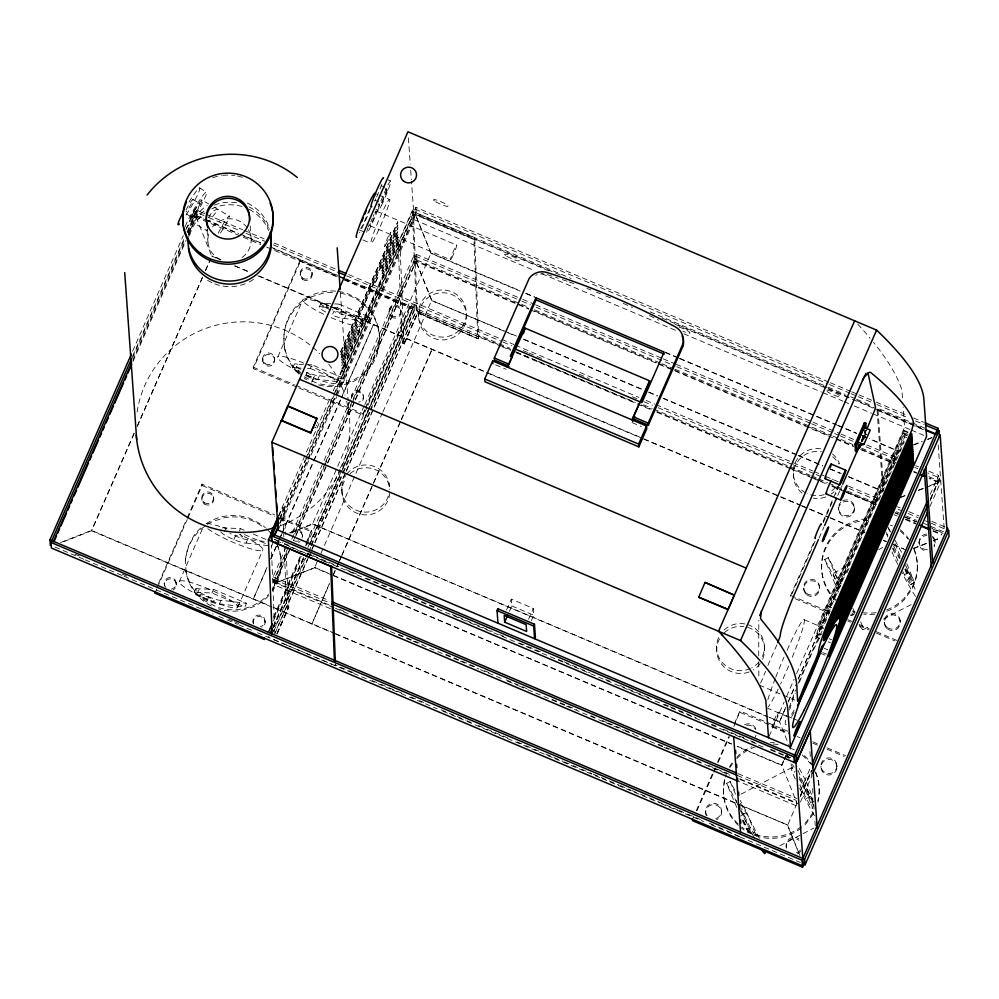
<?xml version="1.0" encoding="UTF-8"?>
<svg xmlns="http://www.w3.org/2000/svg" width="999" height="999" viewBox="0 0 999 999"><rect width="100%" height="100%" fill="white"/><g stroke="black" fill="none" stroke-linecap="round" stroke-linejoin="round"><path stroke-width="0.75" stroke-dasharray="5 3.75" d="M758.703 662.037L758.89 678.983M758.716 655.831L758.803 620.204M862.711 440.784L862.811 440.084M866.121 434.565C864.472 433.304 862.262 438.911 862.324 440.934M189.748 220.679L207.118 230.856L207.23 229.108M819.605 638.573L815.946 637.025L816.57 633.329L904.432 432.854L908.091 434.403M311.663 382.255L314.71 375.274L312.113 381.993M315.06 427.11L314.935 427.997L315.372 427.372M208.541 217.707C210.439 214.148 213.399 209.315 217.994 209.415L208.878 221.741M862.986 439.398L865.234 434.99M864.884 437.025C865.821 433.778 861.7 439.51 864.06 439.36M317.282 423.126L317.607 422.265M864.123 437.837L863.785 439.398M343.656 367.345L342.182 371.715L399.026 241.608L397.452 244.58M397.752 248.714L399.163 244.505L342.432 374.35L343.943 371.478M132.605 351.273L183.317 235.564M185.826 229.845L193.968 211.276L207.28 216.908M132.555 356.343L184.528 237.762M187.025 232.055L196.591 210.24L242.532 229.683M132.38 358.291L184.977 238.286M187.475 232.58L194.368 216.858L193.968 211.276M132.83 360.177L185.427 240.172M188.561 233.029L196.066 215.884L204.683 219.53M132.929 361.576L186.151 240.147M188.661 234.428L196.166 217.282L260.789 244.63M194.368 216.858L196.191 217.632L196.99 215.834L196.591 210.24M134.103 433.216L91.533 530.756L334.078 633.403M137.238 426.073L202.385 277.435M205.519 270.279L210.527 258.853M134.128 433.566L91.533 530.756L60.614 542.907M137.263 426.423L202.41 277.784M205.544 270.629L210.552 259.203M158.554 583.291L186.488 519.542M187.113 518.119L202.01 484.128L274.575 514.822M253.334 368.668L253.234 367.27L300.424 259.603L300.524 260.989L253.334 368.668L297.44 387.325M154.932 593.181L156.793 588.935M157.405 587.524L187.213 519.517M187.837 518.106L202.11 485.514L202.01 484.128M179.271 581.743L203.134 527.31M298.551 371.453A31.931 4.97 23.7 0 1 277.685 357.217L302.759 299.987A31.931 4.97 23.7 0 1 325.324 304.483L329.046 306.006M194.168 592.557L195.754 588.948M292.57 368.032L294.156 364.423M319.243 307.192L320.816 303.584M197.802 592.419L199.375 588.811L213.536 589.373L246.516 603.321L244.93 606.93L219.418 603.858A13.974 2.173 23.7 0 1 200.724 597.39A13.974 2.173 23.7 0 1 197.802 592.419L211.963 592.981L244.93 606.93M224.463 531.58L226.049 527.971L240.447 528.633L244.718 530.444M299.138 372.864A13.974 2.173 23.7 0 1 296.204 367.894L297.789 364.285L303.346 364.51M325.799 312.025A13.974 2.173 23.7 0 1 322.864 307.055L324.45 303.446L333.092 303.846M207.168 600.436L208.741 596.815M233.828 539.597L235.414 535.976M305.569 375.911L307.155 372.302A13.974 2.173 23.7 0 0 319.405 375.724L344.917 378.796L343.331 382.417L317.819 379.333A13.974 2.173 23.7 0 1 303.334 374.925M387.45 189.773L381.118 204.208L387.35 188.374L387.45 189.773L385.015 188.736M211.963 592.981L213.536 589.373M307.53 368.344L310.364 368.456L311.95 364.847L344.917 378.796M239.398 531.043L240.447 528.633M332.767 307.517L337.275 307.717L338.861 304.108L371.578 317.957L370.005 321.566L344.493 318.494A13.974 2.173 23.7 0 1 332.23 315.072L333.816 311.451A13.974 2.173 23.7 0 0 346.079 314.885L371.578 317.957M219.418 603.858L221.004 600.249L246.516 603.321M220.829 531.718A13.974 2.173 23.7 0 0 232.155 538.861A13.974 2.173 23.7 0 0 246.079 543.019L247.665 539.41L265.672 541.583M317.819 379.333L319.405 375.724M344.493 318.494L346.079 314.885M237.874 607.005L262.949 549.787M336.276 382.48L398.888 238.873L341.983 368.918L343.556 365.946M278.309 516.258L330.781 396.528M333.279 390.821L413.236 208.391L828.121 383.953M278.958 515.884L282.667 507.405L284.503 508.191L285.539 534.515M417.37 313.024L477.822 338.673L473.938 239.56L413.486 213.911L417.37 313.024L403.921 343.718L402.085 342.944L398.201 243.818L412.437 211.326L474.725 237.75L478.608 336.875L416.333 310.439L412.437 211.326M279.52 518.456L305.132 460.015M305.756 458.591L333.241 395.879M333.866 394.455L415.859 207.355L828.92 382.142M279.608 519.343L284.503 508.191M403.921 343.718L400.025 244.593L413.486 213.911M279.957 518.993L334.927 393.556M335.552 392.132L413.648 213.973L413.236 208.391M279.757 522.964L307.242 460.252M307.867 458.828L335.352 396.116M335.976 394.68L415.322 213.674L563.061 276.186M279.807 523.663L415.447 214.398L431.081 253.459L520.192 291.159M415.859 207.355L416.271 212.937L415.472 214.748L431.081 253.459M278.559 529.295L308.579 460.826M311.076 455.119L336.713 396.628M337.337 395.204L414.235 219.73L411.476 181.156M271.591 546.091L273.177 542.482M266.995 567.395L253.247 599.188L267.02 567.744M270.754 558.828L276.398 545.966M277.023 544.53L278.896 540.247M279.52 538.811L281.406 534.527M282.03 533.091L340.921 398.751M341.546 397.315L373.489 324.425L341.571 397.664M270.779 559.178L276.423 546.303M277.048 544.88L278.921 540.596M279.545 539.16L281.431 534.877M282.055 533.441L313.374 461.988M314.011 460.551L340.946 399.088M331.893 575.049L314.648 567.757L275.299 583.204L273.476 582.429L273.077 576.848L286.214 546.853M292.482 532.567L350.699 399.737M351.323 398.314L413.923 255.482L520.454 300.562M330.444 608.678L274.513 585.014L274.113 579.432L287.425 549.05M291.808 539.06L324.987 463.361M325.612 461.938L352.522 400.512M353.159 399.088L416.546 254.458L521.241 298.763M273.476 582.429L287.25 551.011M294.755 533.866L324.176 466.745M324.8 465.309L351.723 403.896M352.347 402.472L414.323 261.076L413.923 255.482M288.998 550.736L275.225 582.155L331.168 605.831M293.381 540.734L295.267 536.451M295.891 535.027L354.732 400.761M355.357 399.338L416.084 260.801L528.783 308.491M334.078 607.742L275.274 582.854L289.673 549.999M295.941 535.726L327.235 464.31M327.859 462.887L354.782 401.461M355.407 400.037L416.133 261.488L528.833 309.19M274.513 585.014L275.299 583.204L274.9 577.622M416.546 254.458L416.945 260.04L416.158 261.85L431.755 300.549L506.493 332.18M364.21 405.619L312.387 524.263L289.91 533.091M364.86 404.533L431.056 253.109L520.167 290.809M273.689 616.895L300.387 555.981M305.969 543.231L311.563 530.481L280.257 517.232M298.863 387.924L362.874 415.022L364.635 409.365M365.259 407.954L409.965 305.956L410.065 307.342L367.22 405.094M273.788 618.294L301.099 555.956M305.444 546.041L307.317 541.795M307.929 540.372L311.563 530.481M362.874 415.022L366.596 406.518M273.451 620.891L301.636 556.593M306.643 545.167L339.822 469.455M340.459 468.019L367.382 406.593M368.007 405.169L412.462 303.733L412.837 308.966L341.458 471.828L412.974 309.028L412.874 307.63L345.392 279.071M273.239 626.211L303.471 557.38M307.854 547.377L414.298 304.508L414.672 309.74L370.879 410.065M273.202 627.572L303.871 557.592M309.503 544.73L340.834 473.264M273.339 627.609L304.021 557.604M309.665 544.755L340.971 473.314M272.115 633.865L305.294 558.154M310.926 545.292L369.792 411.001M370.417 409.578L416.121 305.282L416.496 310.514L311.913 549.138M273.776 631.206L305.731 558.716M306.356 557.28L308.229 552.996M308.853 551.56L310.739 547.277M311.363 545.854L342.682 474.388M343.319 472.952L370.254 411.501M284.191 546.128L286.551 606.53L274.787 633.378L271.291 545.067M402.085 342.944L416.333 310.439M274.987 633.403L307.505 558.978M277.198 633.99L288.811 607.479L286.95 606.693L308.803 556.83M309.428 555.407L311.301 551.123M311.925 549.7L314.423 544.005M315.047 542.582L345.642 472.764M346.266 471.341L402.422 342.407L404.333 343.893L402.472 343.107M276.773 633.816L288.386 607.305L286.139 549.999M277.148 633.291L288.761 606.793L286.9 605.993L286.95 606.693M404.283 343.194L417.744 312.512L478.221 338.773L417.744 312.512M404.333 343.893L417.794 313.211M317.133 561.688L314.648 567.757L275.274 582.854M320.916 553.458L382.267 413.087M382.917 412L431.73 300.2L416.133 261.501M473.938 239.56L474.725 237.75M329.37 583.628L311.863 624L329.395 583.978M333.129 575.049L336.263 567.907M336.888 566.47L338.773 562.187M339.398 560.764L341.271 556.468M341.895 555.044L400.786 420.691M401.411 419.255L432.105 349.225L401.436 419.605M333.154 575.399L336.288 568.256M336.913 566.82L338.798 562.537M339.423 561.113L341.296 556.818M341.92 555.394L400.811 421.041M477.822 338.673L478.983 336.276L497.627 344.18M335.789 663.748L334.99 665.546L334.965 664.859L356.481 673.963M478.221 338.773L478.983 336.276M506.555 609.964L511.301 599.138L533.291 608.441L533.766 615.222L531.393 620.629M509.415 611.326L511.788 605.918L511.301 599.138M528.533 619.268L533.291 608.441M692.507 819.317L693.756 816.47M696.253 810.763L714.997 768.006M717.494 762.299L728.746 736.65M734.365 723.825L739.984 710.988L788.511 731.53M815.084 541.258L790.721 596.84L790.621 595.441L814.36 541.283M823.114 521.328L833.104 498.526M833.728 497.102L838.099 487.125L835.701 494.218M696.977 810.738L713.224 773.676M713.848 772.252L715.721 767.969M718.219 762.274L729.47 736.613M733.84 726.635L739.984 710.988M823.213 522.727L833.203 499.925M861.6 439.972L865.634 430.781L865.833 433.578L862.374 441.458M861.313 441.458L866.245 430.157L861.413 441.508M819.043 538.186L824.025 526.823M837.736 495.541L842.095 485.589M861.775 441.645L863.361 438.037L862.799 436.451M769.13 736.263L784.103 702.085M786.6 696.39L794.093 679.295M796.59 673.601L904.582 427.222L903.133 407.13M823.513 628.646L818.631 626.585A28.334 2.285 -67.1 0 1 827.085 605.744L903.046 432.48L904.195 430.432L907.929 432.03M818.631 626.585L904.245 430.419M815.946 637.025L904.57 434.827L904.432 432.854M785.714 707.317L779.482 721.927L769.43 717.669M788.211 701.623L795.079 685.938M798.201 678.808L898.151 450.761L900.961 449.662M779.482 721.927L785.738 707.667M788.236 701.972L795.728 684.864M798.226 679.158L898.176 451.111L869.417 438.598M819.292 638.286L816.845 637.262L904.707 436.788L907.154 437.824M824.612 623.776L827.721 616.67M828.346 615.247L830.219 610.988M847.04 572.602L848.913 568.344M878.808 500.124L904.345 441.845M783.603 760.776L781.755 765.409L737.2 746.553M784.227 759.34L786.113 755.057M781.755 765.409L783.628 761.126M784.252 759.69L786.138 755.406M800.711 789.959L810.726 767.107M930.294 494.305L938.598 475.362L927.122 470.517M800.661 795.017L811.313 770.741M930.244 499.375L939.634 477.947L927.771 472.927M796.965 803.521L787.599 825.311L799.737 855.419M800.411 795.928L811.675 770.217M930.618 498.851L938.136 481.705L929.507 478.059M800.461 796.64L811.725 770.916M930.044 500.974L938.998 480.956L938.598 475.362M800.436 802.035L811.712 776.323L811.263 770.079M930.019 506.381L940.034 483.528L939.634 477.947M316.096 425.936L316.508 425.025M272.402 589.522L278.159 578.583A47.89 47.153 -4.1 0 0 275.075 539.797M864.56 436.975L865.384 436.063M813.311 812.349L805.918 822.302A47.89 47.153 -4.1 0 1 802.522 825.486M813.411 813.748L806.018 823.7A47.89 47.153 -4.1 0 1 802.622 826.885M864.035 438.673L863.348 439.198M816.845 637.262L819.168 634.003L904.832 438.536L904.707 436.788M865.634 434.528L866.558 434.715M838.561 592.17L824.724 559.502L828.258 557.654L842.007 583.279M833.703 573.114L850.074 564.572M878.72 549.612L882.816 547.477M904.457 574.675L907.979 572.827M902.759 571.44A13.974 0.987 62.4 0 0 910.014 583.978A13.974 0.987 62.4 0 0 908.765 579.095L912.299 577.247L906.717 563.399M851.335 615.421L853.695 614.198M910.801 584.378L914.335 582.529M851.16 615.646L854.694 613.798M910.626 584.602L914.147 582.754M862.986 629.745L869.804 626.186M883.453 619.068L912.099 604.108M736.837 807.517L726.61 783.366L730.132 781.53L735.202 790.971M741.046 794.13L791.52 767.781M746.79 812.537L754.72 832.167L751.186 834.003L743.256 814.372L746.79 812.537L740.271 800.399M740.446 816.046L743.98 814.197L741.57 808.516M798.026 770.366L803.433 783.154L799.912 785.002A13.974 0.987 62.4 0 0 809.577 804.295A13.974 0.987 62.4 0 0 810.651 802.959L814.173 801.123M810.651 802.959L802.834 783.566L806.368 781.717L797.614 765.421M746.877 829.582L750.399 827.746M806.33 798.538L809.864 796.702M779.869 845.778L801.697 834.39M803.071 833.678L813.973 827.971M60.589 542.557L91.508 530.419L268.331 605.232M289.885 532.742L312.362 523.913L767.969 716.708M913.61 444.692L922.04 441.383M927.659 439.173L931.88 437.512M900.986 450.012L898.176 451.111L869.442 438.948M913.635 445.042L922.065 441.733M927.684 439.523L931.905 437.862M900.236 497.315L907.267 494.555M918.506 490.134L924.125 487.924M929.744 485.714L938.186 482.405L929.557 478.758M900.261 497.664L907.292 494.905M918.531 490.484L924.15 488.274M925.561 487.724L938.211 482.754L940.034 483.528M913.473 548.339L927.522 542.819M933.141 540.609L940.171 537.849M913.498 548.676L927.547 543.156M933.166 540.958L940.196 538.199M307.505 364.672L311.95 364.847M296.204 367.894L301.873 368.119M334.54 303.908L338.861 304.108M322.864 307.055L328.521 307.317M246.079 543.019L270.067 545.916M890.509 525.162L892.507 525.924M852.347 610.951L855.269 612.062M789.635 747.976L794.392 749.787M303.871 363.199L300.237 361.713A31.931 4.97 23.7 0 0 277.685 357.217M388.112 179.92L390.559 180.944M381.243 185.789L384.915 187.337M830.356 382.754L850.436 391.246M851.86 391.858L857.604 394.28M859.04 394.892L874.812 401.561M876.248 402.172L907.804 415.522M913.536 417.957L923.576 422.202M829.557 384.553L849.637 393.057M851.073 393.656L856.805 396.091M858.241 396.69L875.461 403.971M876.885 404.583L908.441 417.932M915.608 420.966L924.212 424.612M375.124 193.369L377.797 194.505M379.121 195.067L389.785 199.575A23.951 1.936 -67.1 0 1 376.348 234.877A23.951 1.936 -67.1 0 1 374.837 229.907A23.951 1.936 -67.1 0 1 389.785 199.575M416.271 212.937L571.166 278.484M650.037 311.863L826.448 386.513M827.884 387.125L845.092 394.405M850.836 396.828L855.132 398.651M856.568 399.263L872.339 405.931M924.574 428.034L877.871 408.279L883.74 490.247M662.037 318.069L826.997 387.874M828.433 388.486L851.385 398.201M857.13 400.624L875.773 408.516M877.209 409.128L914.497 424.9M915.933 425.512L924.537 429.158M415.372 214.373L551.635 272.028M674.999 324.238L924.599 429.845M413.648 213.973L415.472 214.748L415.072 209.166M878.483 410.676L923.463 429.707M374.925 200.237L378.584 201.786M414.235 219.73L534.677 270.692M541.845 273.726L678.046 331.368M683.778 333.791L821.415 392.033M822.851 392.644L842.931 401.136M844.355 401.735L848.663 403.559M854.395 405.981L871.603 413.261M873.039 413.873L910.077 429.545M911.45 430.132L923.813 435.364M904.307 431.118L907.966 432.667M375.986 209.266L378.434 210.302M902.634 433.379L909.964 436.488M376.099 211.001L456.693 245.105M904.57 434.827L907.017 435.851M865.833 433.578L864.622 433.067L864.222 427.485M369.892 225.699L450.487 259.815M525.911 293.244L534.54 296.89M665.322 352.235L678.259 357.717M679.695 358.316L836.35 424.612M837.786 425.224L856.48 433.129M862.224 435.564L867.969 437.987M525.936 293.594L534.565 297.24M665.346 352.585L678.284 358.067M679.72 358.666L836.375 424.962M837.811 425.574L856.505 433.479M862.249 435.914L867.994 438.336M359.403 229.92L364.285 231.98M522.677 299.363L534.153 304.22M535.589 304.832L661.8 358.229M663.224 358.841L674.7 363.698M676.136 364.298L839.635 433.491M841.071 434.103L853.983 439.56M866.882 445.017L898.438 458.379M915.646 465.659L918.518 466.87M521.89 301.174L530.494 304.807M536.226 307.242L675.349 366.109M676.785 366.72L810.164 423.164M811.6 423.763L833.104 432.867M834.54 433.479L838.848 435.302M840.284 435.901L854.62 441.97M866.096 446.828L896.215 459.577M914.859 467.457L917.731 468.681M416.945 260.04L528.808 307.38M534.552 309.802L660.764 363.211M662.2 363.823L673.663 368.681M675.099 369.28L831.43 435.439M832.866 436.039L852.946 444.543M861.55 448.176L895.966 462.749M928.958 476.698L938.998 480.956M534.527 310.914L656.618 362.575M658.054 363.186L805.993 425.786M807.429 426.398L827.534 434.902M836.151 438.549L853.383 445.841M862 449.488L895.042 463.474M913.71 471.378L916.582 472.589M530.269 309.79L834.764 438.648M836.2 439.248L853.558 446.603M860.614 449.587L893.718 463.598M913.76 472.077L916.67 473.301M414.323 261.076L416.158 261.85L415.759 256.256M362.874 239.947L370.866 243.331M516.533 336.089L431.755 300.549M523.713 339.123L643.006 389.61M648.763 392.045L657.379 395.691M663.124 398.126L796.79 454.682M798.226 455.294L822.664 465.634M829.844 468.668L841.345 473.538M848.526 476.573L883.029 491.171M507.929 332.792L515.122 335.826M523.738 339.473L643.031 389.96M648.788 392.382L657.404 396.041M663.149 398.464L796.815 455.032M798.251 455.644L822.689 465.971M829.869 469.018L839.934 473.276M848.551 476.923L883.054 491.52M243.968 230.294L264.073 238.798M274.126 243.057L337.312 269.792M348.801 274.65L513.936 344.53M515.372 345.142L638.873 397.402M646.053 400.437L654.67 404.083M656.106 404.695L812.624 470.929M814.06 471.528L824.113 475.786M825.549 476.398L838.473 481.868M848.526 486.113L878.683 498.876M897.352 506.78L900.224 507.992M908.84 511.638L918.893 515.896M931.817 521.366L944.742 526.835M208.716 217.52L240.309 230.881M246.054 233.316L264.723 241.221M273.339 244.867L336.526 271.603M346.578 275.849L501.66 341.483M503.096 342.083L511.713 345.729M523.201 350.599L527.509 352.422M528.946 353.022L541.87 358.491M579.208 374.288L589.26 378.546M632.342 396.778L642.382 401.024M643.818 401.635L652.434 405.282M658.179 407.717L791.732 464.223M793.169 464.835L814.709 473.951M816.146 474.55L820.454 476.373M849.175 488.536L877.896 500.686M897.989 509.19L900.861 510.402M908.041 513.449L918.093 517.694M925.274 520.741L929.582 522.564M931.018 523.164L946.815 529.845M196.99 215.834L204.171 218.868M205.607 219.48L238.636 233.454M240.072 234.053L261.601 243.169M270.217 246.815L337.712 275.374M345.941 278.858L510.027 348.301M643.581 404.807L652.197 408.454M653.633 409.066L788.611 466.183M790.047 466.783L810.152 475.299M811.588 475.899L817.332 478.334M818.768 478.946L827.384 482.592M828.82 483.191L841.745 488.661M847.489 491.096L876.647 503.434M896.315 511.75L899.475 513.099M906.368 516.008L916.607 520.342M923.6 523.301L929.457 525.774M930.881 526.386L946.577 533.029M206.119 220.142L237.712 233.504M243.456 235.939L260.677 243.232M273.601 248.701L336.775 275.424M499.063 344.78L510.551 349.638M516.283 352.073L536.376 360.564M537.812 361.176L635.376 402.46M641.108 404.895L651.161 409.14M656.892 411.563L787.462 466.82M788.898 467.42L810.414 476.535M811.85 477.135L816.158 478.958M817.594 479.57L826.198 483.204M831.942 485.639L841.982 489.885M843.418 490.497L876.423 504.458M300.524 260.989L337.512 276.648M344.63 279.658L410.065 307.342M515.447 351.848L635.714 402.734M838.198 488.523L841.058 489.722M846.765 492.145L876.747 504.832M895.304 512.674L898.151 513.886M905.294 516.908L916.707 521.74M928.121 526.573L942.394 532.604M266.533 247.065L336.9 276.835M344.056 279.87L500.599 346.104M501.96 346.678L510.651 350.362M516.308 352.759L651.385 409.915M656.917 412.25L790.671 468.856M791.795 469.33L813.311 478.434M813.648 478.571L819.392 481.006M820.491 481.468L826.573 484.04M831.967 486.326L845.241 491.945M846.315 492.395L876.835 505.307M894.979 512.999L898.376 514.423M904.894 517.182L916.22 521.977M932.829 529.008L943.106 533.354M905.768 519.018L915.808 523.276M933.041 530.556L941.645 534.203M894.13 514.772L897.189 516.071M905.369 519.53L915.846 523.963M933.078 531.256L941.92 534.989M495.541 364.822L506.206 369.343M632.092 422.614L641.42 426.561M337.275 307.717L370.005 321.566M220.392 259.64L211.776 255.994L220.417 259.99M234.74 265.709L250.524 272.39M259.141 276.036L332.33 307.005M333.766 307.617L488.773 373.201M490.209 373.813L642.332 438.186M643.768 438.798L800.211 504.994M801.648 505.594L828.908 517.132M830.344 517.744L864.797 532.317M883.453 540.222L886.325 541.433M893.493 544.467L903.546 548.713M234.765 266.059L250.549 272.739M257.73 275.774L332.355 307.355M333.791 307.967L642.357 438.536M643.793 439.148L800.236 505.344M801.673 505.944L828.933 517.482M830.369 518.094L864.822 532.667M883.478 540.559L886.35 541.783M893.518 544.817L906.443 550.287M310.364 368.456L343.331 382.417M827.085 605.744L834.415 608.841M253.234 367.27L294.493 384.727M295.916 385.327L362.774 413.623M790.621 595.441L829.17 611.75M847.726 619.605L851.997 621.415M859.14 624.437L869.13 628.671M876.273 631.68L899.1 641.346M795.004 598.651L829.27 613.149M847.826 621.003L850.673 622.215M859.24 625.836L869.23 630.057M876.373 633.079L894.929 640.933M804.108 619.692L823.338 627.834M816.57 633.329L820.229 634.877M829.245 638.736L831.692 639.772M828.109 641.795L830.544 642.832M824.113 648.264L827.784 649.812M822.751 652.509L826.41 654.058M821.315 653.583L824.974 655.132M759.327 685.089L782.005 694.692M783.428 695.292L794.767 700.087M778.121 712.2L786.363 715.684M787.749 716.271L791.87 718.006M793.243 718.593L797.364 720.329M766.658 707.841L787.274 716.558M511.788 605.918L533.766 615.222M769.405 717.319L779.457 721.578L788.161 743.431M767.994 717.057L312.362 523.913M812.774 741.795L818.493 744.205M827.047 747.839L845.604 755.681M740.084 712.387L788.611 732.929M797.177 736.55L800.037 737.761M812.874 743.194L818.593 745.604M827.147 749.238L844.28 756.48M202.11 485.514L274.675 516.221M280.357 518.631L311.663 531.868M772.065 726.872L788.548 733.84M274.325 539.248L282.929 542.894M284.365 543.493L291.533 546.528M307.317 553.209L311.613 555.032M313.049 555.644L338.873 566.558M346.041 569.592L350.349 571.416M351.785 572.027L358.953 575.062M366.121 578.096L389.073 587.812M390.509 588.411L397.689 591.445M413.461 598.126L437.849 608.441M452.197 614.51L456.493 616.333M457.929 616.945L465.097 619.979M466.533 620.591L492.357 631.505M499.525 634.552L503.833 636.363M519.605 643.044L542.557 652.759M558.341 659.427L562.637 661.251M564.073 661.862L589.897 672.789M605.681 679.47L609.977 681.281M620.017 685.539L648.713 697.677M664.485 704.345L668.793 706.168M670.229 706.78L696.041 717.707M711.825 724.387L716.133 726.198M723.301 729.233L743.381 737.737M750.549 740.771L754.857 742.594M770.641 749.262L790.721 757.766M756.343 743.893L274.375 539.947A47.89 47.153 -4.1 0 1 276.586 543.931M770.691 749.962L789.335 757.854M758.378 745.092L765.409 748.064M785.089 756.393L789.31 758.179M253.259 534.053L266.059 539.472M244.555 534.652L267.32 544.293M314.623 567.407L331.868 574.7M333.304 575.312L731.418 743.768M737.175 746.203L781.73 765.059L796.777 802.684M333.329 575.661L731.443 744.118M273.077 576.848L329.408 600.686M738.149 773.651L796.952 798.538M274.113 579.432L330.045 603.096M737.362 775.449L796.166 800.336L796.565 805.918L739.198 781.643M339.772 609.465L344.068 611.288M352.672 614.934L371.316 622.814M378.496 625.849L382.792 627.672M398.576 634.353L422.952 644.667M445.904 654.382L477.447 667.732M484.627 670.766L488.923 672.589M506.143 679.869L527.647 688.973M552.035 699.288L576.411 709.602M590.759 715.671L595.054 717.494M602.235 720.529L606.53 722.352M607.966 722.951L633.778 733.878M658.166 744.193L681.106 753.908M696.89 760.589L701.186 762.399M708.366 765.434L728.446 773.938M739.909 778.795L797.277 803.071M335.514 608.341L348.426 613.811M354.158 616.233L361.338 619.268M362.762 619.88L372.802 624.125M374.238 624.725L411.526 640.509M412.962 641.121L420.129 644.155M421.566 644.755L458.853 660.539M460.289 661.138L467.47 664.185M468.893 664.785L478.933 669.03M480.369 669.642L501.885 678.746M507.617 681.168L517.657 685.426M519.093 686.026L526.261 689.06M527.697 689.672L564.984 705.456M566.421 706.056L612.325 725.474M613.748 726.086L623.788 730.331M625.224 730.943L632.392 733.978M633.828 734.577L662.512 746.715M663.948 747.327L671.116 750.361M672.552 750.961L729.919 775.249M739.959 779.495L797.327 803.77M273.776 607.542L334.053 633.054M335.489 633.653L787.574 824.962L799.712 855.069M335.514 634.003L740.234 805.269M741.67 805.881L787.574 824.962M75.025 554.195L79.333 556.018M122.415 574.238L126.723 576.061M228.659 619.205L232.967 621.028M234.403 621.628L238.711 623.451M372.252 680.644L379.433 683.678M380.856 684.29L403.808 693.993M410.976 697.027L418.156 700.062M419.58 700.674L423.888 702.497M441.096 709.777L465.484 720.092M466.92 720.704L471.216 722.514M478.384 725.549L485.564 728.583M487 729.195L509.94 738.91M517.107 741.945L524.288 744.979M525.724 745.579L532.892 748.613M534.328 749.225L538.623 751.048M545.791 754.083L563.011 761.363M564.447 761.962L571.615 764.997M573.051 765.609L580.219 768.643M581.655 769.255L591.695 773.501M593.131 774.1L618.943 785.027M620.379 785.639L630.419 789.884M631.855 790.496L639.023 793.531M640.459 794.13L647.627 797.165M649.063 797.776L656.231 800.811M657.667 801.41L677.747 809.914M679.183 810.514L686.35 813.548M687.787 814.16L703.558 820.841M709.302 823.263L716.47 826.298M717.906 826.91L725.074 829.944M726.51 830.544L740.896 837.312M54.908 547.027L83.941 559.315M85.177 559.84L122.702 575.724M123.951 576.248L213.149 613.985M218.893 616.42L237.55 624.313M238.811 624.85L251.91 630.394M257.48 632.754L284.927 644.367M286.363 644.967L305.02 652.871M306.456 653.483L313.636 656.518M315.072 657.117L352.397 672.914M353.646 673.438L391.158 689.322M392.37 689.834L399.775 692.969M401.211 693.568L437.1 708.753M442.844 711.188L506.006 737.924M507.442 738.523L553.384 757.966M554.82 758.578L600.761 778.009M602.197 778.621L659.615 802.921M661.051 803.521L703.608 821.528M711.3 824.787L739.46 836.712M740.009 836.937L800.349 862.474M398.201 243.818L400.025 244.593M289.323 546.628L313.224 556.78M321.666 560.352L325.874 562.137M286.551 606.53L288.386 607.305M273.726 639.622L287.887 645.629M289.298 646.241L331.768 664.26M304.133 376.848L315.234 382.492A47.89 47.153 -4.1 0 0 370.816 364.997L376.561 354.058A47.89 47.153 -4.1 0 0 358.928 299.375L347.827 293.731A47.89 47.153 -4.1 0 0 337.163 291.271M199.55 187.887L206.393 191.895M201.898 199.975A12 1.199 -59.6 0 1 193.656 216.071A12 1.199 -59.6 0 1 191.908 214.922A12 1.199 -59.6 0 1 201.898 199.975L208.604 203.908M213.973 207.055L229.295 216.046M192.894 199.425L199.75 203.434M186.176 213.861L191.895 217.208M812.761 800.686L805.968 787.2L813.061 800.049M905.394 564.947L911.525 577.434L905.693 567.407M888.448 527.971L890.633 532.042M895.004 540.197L903.758 556.493M886.375 532.529L887.836 535.252M893.668 546.116L900.224 558.341M824.724 559.502L839.922 587.812M786.8 753.683L788.985 757.754M792.632 764.547L794.093 767.269M799.2 776.772L802.834 783.566M726.61 783.366L736.738 802.247M741.083 810.339L743.256 814.372M887.724 526.61L890.121 532.292M894.942 543.656L900.349 556.443M886.6 534.14L887.799 536.975M892.606 548.339L898.026 561.126A13.974 0.987 62.4 0 0 898.725 562.937M828.258 557.654L841.495 588.911M786.675 753.745L788.473 758.004M790.883 763.686L794.492 772.215M730.132 781.53L735.551 794.317M904.869 569.393L908.765 579.095M806.368 781.717L813.061 798.351M788.711 744.505L791.046 750.599M196.166 217.282L211.8 256.343M207.055 228.921L207.118 230.856M938.186 444.942L944.18 528.459M937.811 477.172L938.211 482.754M935.002 541.558L935.101 542.957M926.735 534.015A7.98 7.855 -4.1 0 0 919.055 542.182L919.155 543.581A7.98 7.855 -4.1 0 0 927.422 551.123M917.294 564.76L917.394 566.158M902.472 397.852L901.922 390.122A1363.061 212.225 23.7 0 0 873.538 342.307M900.111 620.204L900.211 621.603M877.072 410.077L882.841 490.497M884.302 622.414L884.402 623.813M854.407 507.992L854.507 509.378A7.98 7.855 -4.1 0 1 842.332 515.859A7.98 7.855 -4.1 0 1 842.744 502.247A7.98 7.855 -4.1 0 1 854.507 509.378M838.448 507.542L838.548 508.941M836.887 765.434A7.98 7.855 -4.1 0 1 825.174 772.702A7.98 7.855 -4.1 0 1 824.662 759.09A7.98 7.855 -4.1 0 1 836.887 765.434L836.987 766.832A7.98 7.855 -4.1 0 1 825.274 774.088A7.98 7.855 -4.1 0 1 824.762 760.489A7.98 7.855 -4.1 0 1 836.987 766.832M821.54 567.107L821.64 568.506M819.542 586.276L819.642 587.674M820.928 766.046L821.028 767.444M819.18 788.623L819.28 790.022M803.683 588.124L803.783 589.522M793.306 474.338L793.506 477.122M809.939 751.523L810.489 759.252M812.599 788.636L812.936 793.281M813.71 804.108L814.148 810.289M814.922 821.116L815.259 825.761M786.188 846.278L786.288 847.676A7.98 7.855 -4.1 0 1 799 840.296M764.385 647.802L764.585 650.599M716.52 646.44L716.72 649.238M723.426 790.983L723.526 792.382M721.415 810.152L721.515 811.538M705.569 812L705.669 813.398M466.308 314.523A23.951 23.576 -4.1 0 1 429.508 333.441A23.951 23.576 -4.1 0 1 431.343 292.645A23.951 23.576 -4.1 0 1 466.308 314.523L466.508 317.32A23.951 23.576 -4.1 0 1 429.707 336.238A23.951 23.576 -4.1 0 1 431.543 295.429A23.951 23.576 -4.1 0 1 466.508 317.32M439.735 270.804L439.785 271.503M408.379 137.949L410.264 164.186M410.701 170.354L411.363 179.608M418.469 312.55L418.668 315.347M400.911 310.339L401.011 311.738M388.973 311.376L389.073 312.774M378.683 329.732L378.783 331.131M389.148 483.791L389.348 486.588M363.411 396.615L363.511 398.014M351.448 396.266L351.548 397.664A5.982 5.894 -4.1 0 1 360.689 392.819A5.982 5.894 -4.1 0 1 360.364 403.022M340.397 292.632L348.151 400.824M348.251 402.36L349.138 414.722M341.783 487.137L341.983 489.935M342.22 493.281L342.42 496.066M312.038 272.34L312.138 273.738M300.212 274.213L300.312 275.612M302.497 534.865L302.597 536.263M335.614 291.121A47.89 47.153 -4.1 0 0 292.257 311.226C284.952 321.99 282.555 335.115 284.49 347.889A47.89 47.153 -4.1 0 0 301.735 376.411M274.475 357.642L274.7 360.577A5.982 5.894 -4.1 0 1 265.434 365.197A5.982 5.894 -4.1 0 1 266.021 354.995A5.982 5.894 -4.1 0 1 274.7 360.577M288.761 606.793L288.811 607.479M280.269 554.258L280.369 555.656M262.637 358.541L262.862 361.476M250.2 225.886L251.036 237.6M268.856 636.213L268.956 637.612M265.01 621.141L265.11 622.539M253.047 620.791L253.147 622.19M207.08 230.344L207.967 242.632M195.792 212.05L196.191 217.632M213.636 496.865L213.736 498.264M201.81 498.738L201.91 500.137M211.189 605.943A47.89 47.153 -4.1 0 1 186.076 572.415L185.976 571.016A47.89 47.153 -4.1 0 0 205.732 601.373L216.833 607.017A47.89 47.153 -4.1 0 0 268.494 594.355M176.074 582.167L176.286 585.102M164.236 583.066L164.448 586.001A5.982 5.894 -4.1 0 1 168.581 579.145A5.982 5.894 -4.1 0 1 175.874 582.579A5.982 5.894 -4.1 0 1 173.002 590.034M284.49 347.889L283.916 335.589A47.89 47.153 -4.1 0 1 311.313 296.853L323.226 293.107A47.89 47.153 -4.1 0 1 335.714 292.52M186.076 572.415L185.414 558.716L188.099 546.69L193.843 535.751A47.89 47.153 -4.1 0 1 202.273 526.635M282.667 507.405L283.828 536.838M185.252 226.586A21.329 2.135 -59.6 0 1 201.311 197.715A21.329 2.135 -59.6 0 1 203.546 200.599A21.329 2.135 -59.6 0 1 186.338 227.972M188.986 202.11A21.329 2.135 -59.6 0 1 199.7 189.523A21.329 2.135 -59.6 0 1 184.765 217.058M188.349 234.253A41.596 40.947 -4.1 0 1 207.243 205.569M247.402 203.109A41.596 40.947 -4.1 0 1 269.63 229.283M248.439 229.683A21.691 21.354 -4.1 0 1 240.06 258.741M220.904 259.74A21.691 21.354 -4.1 0 1 209.078 232.992M212.5 226.898A21.691 21.354 -4.1 0 1 246.903 227.335M188.574 237.287A41.596 40.947 -4.1 0 1 204.907 210.352M214.385 205.12A41.596 40.947 -4.1 0 1 238.811 203.172M249.013 206.83A41.596 40.947 -4.1 0 1 268.381 227.972M253.459 279.395A41.596 40.947 -4.1 0 1 246.666 283.142M245.242 283.728A41.596 40.947 -4.1 0 1 213.411 283.329M212 282.705A41.596 40.947 -4.1 0 1 206.593 279.67M189.685 235.339A41.596 40.947 -4.1 0 1 205.082 212.899M211.726 208.903A41.596 40.947 -4.1 0 1 242.02 206.506M249.188 209.378A41.596 40.947 -4.1 0 1 268.556 230.519M218.219 233.242A12 1.199 -59.6 0 1 226.81 218.606A12 1.199 -59.6 0 1 228.234 219.543A12 1.199 -59.6 0 1 219.643 234.178M212.725 177.722A45.255 44.555 -4.1 0 1 221.341 175.562M222.802 175.374A45.255 44.555 -4.1 0 1 234.615 175.524M237.512 176.036A45.255 44.555 -4.1 0 1 243.232 177.622M186.001 210.09A7.98 0.799 -59.6 0 1 191.796 200.537A7.98 0.799 -59.6 0 1 191.933 202.522A7.98 0.799 -59.6 0 1 186.139 212.075M346.616 401.186A106.955 105.307 -4.1 0 1 341.096 468.681M340.472 470.067A106.955 105.307 -4.1 0 1 279.458 526.023M137.088 412.05A106.955 105.307 -4.1 0 1 204.907 328.771A106.955 105.307 -4.1 0 1 311.676 346.328M312.862 347.315A106.955 105.307 -4.1 0 1 319.668 353.634M328.733 364.098A106.955 105.307 -4.1 0 1 344.917 395.267M306.418 372.552A7.98 1.249 23.7 0 1 312.65 376.735A7.98 1.249 23.7 0 1 304.37 374.375M300.886 372.615A7.98 1.249 23.7 0 1 300.986 370.504M331.193 317.67A31.931 4.97 23.7 0 0 357.867 321.041L353.396 317.994A31.931 4.97 23.7 0 0 332.929 307.58M323.639 314.223A31.931 4.97 23.7 0 1 302.759 299.987M301.636 375.012A47.89 47.153 -4.1 0 1 284.39 346.491M340.372 293.132A47.89 47.153 -4.1 0 1 379.133 333.416A47.89 47.153 -4.1 0 1 351.948 382.167L340.035 385.914A47.89 47.153 -4.1 0 1 315.334 383.878M306.855 379.907A47.89 47.153 -4.1 0 1 304.233 378.246M330.494 309.965A13.974 2.173 23.7 0 1 324.45 303.446M306.106 374.9A31.931 4.97 23.7 0 0 332.779 378.271L328.309 375.224A31.931 4.97 23.7 0 0 307.854 364.81M300.711 369.255A13.974 2.173 23.7 0 1 297.789 364.285M333.254 307.492A7.98 1.249 23.7 0 1 340.946 312.225A7.98 1.249 23.7 0 1 332.13 309.69M328.746 307.942A7.98 1.249 23.7 0 1 328.196 305.794M351.598 397.802A5.982 5.894 -4.1 0 1 356.069 390.709A5.982 5.894 -4.1 0 1 363.261 395.08A5.982 5.894 -4.1 0 1 358.791 402.172M207.842 528.733A31.931 4.97 23.7 0 0 247.552 547.827A31.931 4.97 23.7 0 0 259.465 545.566L254.982 542.519A31.931 4.97 23.7 0 0 239.61 534.378M206.418 523.551A31.931 4.97 23.7 0 1 226.91 529.008M206.006 523.826A47.89 47.153 -4.1 0 1 249.425 518.256L260.527 523.901A47.89 47.153 -4.1 0 1 265.409 527.747M266.558 528.808A47.89 47.153 -4.1 0 1 269.755 532.18M277.223 545.329A47.89 47.153 -4.1 0 1 272.502 590.921M268.594 595.754A47.89 47.153 -4.1 0 1 253.546 606.693L241.633 610.439A47.89 47.153 -4.1 0 1 218.406 608.903M185.514 560.114A47.89 47.153 -4.1 0 1 206.106 525.224M207.417 524.363A47.89 47.153 -4.1 0 1 212.912 521.378L224.825 517.632A47.89 47.153 -4.1 0 1 264.335 528.109M247.665 539.41A13.974 2.173 23.7 0 1 229.97 533.454M222.415 528.109A13.974 2.173 23.7 0 1 226.049 527.971M221.004 600.249A13.974 2.173 23.7 0 1 202.31 593.781A13.974 2.173 23.7 0 1 199.375 588.811M240.135 534.615A7.98 1.249 23.7 0 1 242.145 536.925A7.98 1.249 23.7 0 1 235.627 535.052M300.062 541.608A5.982 5.894 -4.1 0 1 298.676 542.32M292.058 532.991A5.982 5.894 -4.1 0 1 302.522 537.799M253.296 623.726A5.982 5.894 -4.1 0 1 257.255 616.77A5.982 5.894 -4.1 0 1 264.623 620.029A5.982 5.894 -4.1 0 1 261.95 627.547M165.747 587.325A5.982 5.894 -4.1 0 1 167.058 578.384A5.982 5.894 -4.1 0 1 175.774 581.181A5.982 5.894 -4.1 0 1 171.428 589.148M253.746 623.763A5.982 5.894 -4.1 0 1 256.668 615.559A5.982 5.894 -4.1 0 1 264.71 619.118A5.982 5.894 -4.1 0 1 260.389 626.698M291.109 532.892A5.982 5.894 -4.1 0 1 299.076 530.044A5.982 5.894 -4.1 0 1 301.96 537.874M298.576 540.921A5.982 5.894 -4.1 0 1 291.621 538.761M754.969 835.614A13.974 0.987 62.4 0 1 743.98 814.197M754.72 832.167A13.974 0.987 62.4 0 1 756.48 836.4M815.721 772.102A47.89 47.153 -4.1 0 1 817.831 800.861M801.31 826.485A47.89 47.153 -4.1 0 1 741.758 826.985M738.211 823.963A47.89 47.153 -4.1 0 1 726.648 772.851M729.295 767.257A47.89 47.153 -4.1 0 1 732.654 762.037M736.675 757.304A47.89 47.153 -4.1 0 1 751.972 746.703M770.204 742.669A47.89 47.153 -4.1 0 1 774.375 742.744M804.382 755.644A47.89 47.153 -4.1 0 1 812.212 765.209M815.209 772.077A47.89 47.153 -4.1 0 1 817.931 802.259M801.41 827.884A47.89 47.153 -4.1 0 1 760.064 837.037L748.401 832.617A47.89 47.153 -4.1 0 1 739.46 826.398M738.311 825.361A47.89 47.153 -4.1 0 1 726.211 775.711M730.157 767.319A47.89 47.153 -4.1 0 1 732.754 763.436M736.775 758.703A47.89 47.153 -4.1 0 1 756.468 746.428M773.076 744.068A47.89 47.153 -4.1 0 1 778.646 744.567M802.16 754.994A47.89 47.153 -4.1 0 1 810.614 764.048M706.168 815.384A7.98 7.855 -4.1 0 1 710.651 805.169A7.98 7.855 -4.1 0 1 721.016 809.552A7.98 7.855 -4.1 0 1 716.533 819.767M814.51 815.721A31.931 2.26 62.4 0 1 799.625 788.223M795.266 779.008A31.931 2.26 62.4 0 1 794.904 771.852M799.15 778.721A31.931 2.26 62.4 0 1 815.334 809.465M756.056 735.276A7.98 7.855 -4.1 0 1 755.194 737.15M746.578 725.386A7.98 7.855 -4.1 0 1 755.444 729.295M800.561 851.298A7.98 7.855 -4.1 0 1 797.302 853.808M813.099 802.447A13.974 0.987 62.4 0 1 803.433 783.154M754.47 837.886A31.931 2.26 62.4 0 1 740.446 810.651M737.874 804.882A31.931 2.26 62.4 0 1 735.589 796.99M740.346 803.184A31.931 2.26 62.4 0 1 760.002 839.947M707.092 815.771A7.98 7.855 -4.1 0 1 709.914 804.058A7.98 7.855 -4.1 0 1 721.141 808.803A7.98 7.855 -4.1 0 1 714.41 818.88M800.461 849.899A7.98 7.855 -4.1 0 1 795.192 852.959M786.737 848.263A7.98 7.855 -4.1 0 1 798.9 838.898M744.105 738.323A7.98 7.855 -4.1 0 1 742.494 737.037M744.53 724.725A7.98 7.855 -4.1 0 1 756.081 729.819M748.551 832.654A13.974 0.987 62.4 0 1 742.207 820.279M912.299 577.247A13.974 0.987 62.4 0 1 913.248 581.743A13.974 0.987 62.4 0 1 905.206 567.469M854.083 613.174A13.974 0.987 62.4 0 1 853.084 611.75M852.834 608.291A13.974 0.987 62.4 0 1 854.607 612.537M932.554 537.499A7.98 7.855 -4.1 0 1 934.177 546.928M919.155 543.581A7.98 7.855 -4.1 0 1 926.835 535.414M913.848 548.239A47.89 47.153 -4.1 0 1 911.425 588.486L904.045 598.438A47.89 47.153 -4.1 0 1 884.352 610.701M876.061 612.624A47.89 47.153 -4.1 0 1 863.548 612.749M836.338 600.099A47.89 47.153 -4.1 0 1 824.774 548.988A47.89 47.153 -4.1 0 1 868.331 518.793M900.174 529.72A47.89 47.153 -4.1 0 1 909.502 540.047M913.948 549.625A47.89 47.153 -4.1 0 1 911.525 589.885L904.145 599.825A47.89 47.153 -4.1 0 1 882.966 612.562M874.762 614.185A47.89 47.153 -4.1 0 1 863.648 614.148M835.326 600.424A47.89 47.153 -4.1 0 1 825.162 549.662A47.89 47.153 -4.1 0 1 868.431 520.192M900.274 531.118A47.89 47.153 -4.1 0 1 907.804 538.923M915.534 596.465A31.931 2.26 62.4 0 1 901.435 571.665M897.751 564.36A31.931 2.26 62.4 0 1 891.92 551.81M893.019 547.989A31.931 2.26 62.4 0 1 899.425 558.566M905.181 569.093A31.931 2.26 62.4 0 1 916.645 592.657M860.701 621.853A31.931 2.26 62.4 0 1 859.602 625.674M853.208 615.097A31.931 2.26 62.4 0 1 851.96 612.899M838.573 586.788A31.931 2.26 62.4 0 1 841.333 584.053M932.454 536.101A7.98 7.855 -4.1 0 1 934.077 545.529M927.322 549.725A7.98 7.855 -4.1 0 1 919.055 542.182M842.644 500.849A7.98 7.855 -4.1 0 1 854.395 507.305A7.98 7.855 -4.1 0 1 843.468 515.072A7.98 7.855 -4.1 0 1 840.958 502.06M851.073 614.373A13.974 0.987 62.4 0 1 850.549 615.022M857.741 324.138A1363.061 212.225 23.7 0 1 870.104 338.137M747.364 624.537A23.951 23.576 -4.1 0 1 760.813 659.49M758.99 662.012A23.951 23.576 -4.1 0 1 751.772 667.869M750.374 668.556A23.951 23.576 -4.1 0 1 719.317 636.088M724.063 629.982A23.951 23.576 -4.1 0 1 744.942 623.95M747.564 627.322A23.951 23.576 -4.1 0 1 761.013 662.287M760.139 663.573A23.951 23.576 -4.1 0 1 753.333 669.892M749.125 671.952A23.951 23.576 -4.1 0 1 723.151 633.865M724.263 632.767A23.951 23.576 -4.1 0 1 743.893 626.548M835.564 487.15A23.951 23.576 -4.1 0 1 830.981 491.346M824.262 494.617A23.951 23.576 -4.1 0 1 807.13 493.556M805.743 492.869A23.951 23.576 -4.1 0 1 821.203 448.876M832.467 453.958A23.951 23.576 -4.1 0 1 839.622 463.911M839.098 484.74A23.951 23.576 -4.1 0 1 831.18 494.13M825.649 497.015A23.951 23.576 -4.1 0 1 813.298 498.164M802.047 493.081A23.951 23.576 -4.1 0 1 821.403 451.673M832.666 456.755A23.951 23.576 -4.1 0 1 838.548 463.886M374.737 213.049A7.98 0.649 -67.1 0 1 375.636 213.249A7.98 0.649 -67.1 0 1 371.253 223.651A7.98 0.649 -67.1 0 1 370.354 223.451M370.891 221.903A7.98 0.649 -67.1 0 1 372.365 218.207M373.189 216.308A7.98 0.649 -67.1 0 1 374.001 214.548M535.701 275.287A15.784 15.547 -4.1 0 1 537.262 274.688M540.521 273.976A15.784 15.547 -4.1 0 1 543.856 273.951M794.093 712.237A55.869 4.508 -67.1 0 1 790.584 718.506M786.151 724.425A55.869 4.508 -67.1 0 1 786.85 715.259M789.123 707.929A55.869 4.508 -67.1 0 1 795.691 689.859M798.251 683.366A55.869 4.508 -67.1 0 1 822.539 630.406M678.983 327.01A7.98 1.249 23.7 0 1 689.785 332.405A7.98 1.249 23.7 0 1 682.829 331.168M547.127 274.613A739.735 728.271 -4.1 0 1 558.191 278.209M562.325 279.608A739.735 728.271 -4.1 0 1 567.819 281.506M569.193 281.98A739.735 728.271 -4.1 0 1 574.662 283.928M586.937 288.474A739.735 728.271 -4.1 0 1 591.008 290.035M596.415 292.158A739.735 728.271 -4.1 0 1 600.461 293.768M605.844 295.954A739.735 728.271 -4.1 0 1 612.549 298.751M623.214 303.371A739.735 728.271 -4.1 0 1 632.479 307.542M649.537 315.622A739.735 728.271 -4.1 0 1 658.628 320.142M388.386 495.979A23.951 23.576 -4.1 0 1 355.182 509.752A23.951 23.576 -4.1 0 1 345.729 475.561M346.628 474.3A23.951 23.576 -4.1 0 1 389.585 489.935M826.91 390.097A7.98 1.249 23.7 0 1 837.936 394.405A7.98 1.249 23.7 0 1 838.086 396.541A7.98 1.249 23.7 0 1 827.01 391.496M369.605 208.891A15.959 1.286 -67.1 0 1 362.35 225.537M361.888 226.411A15.959 1.286 -67.1 0 1 360.701 228.509M377.959 205.082A15.959 1.286 -67.1 0 1 377.347 210.851A15.959 1.286 -67.1 0 1 368.793 230.307A15.959 1.286 -67.1 0 1 367.919 227.934M368.256 226.923A15.959 1.286 -67.1 0 1 369.068 224.713M787.112 650.149A47.89 3.871 -67.1 0 1 804.245 619.855A47.89 3.871 -67.1 0 1 791.633 658.828M788.623 666.046A47.89 3.871 -67.1 0 1 780.594 684.04M778.171 689.135A47.89 3.871 -67.1 0 1 768.144 706.93M767.856 699.712A47.89 3.871 -67.1 0 1 775.236 678.521M775.773 677.147A47.89 3.871 -67.1 0 1 784.003 657.18M370.641 208.142A23.951 1.936 -67.1 0 1 359.603 232.755M389.785 492.719A23.951 23.576 -4.1 0 1 358.279 513.698A23.951 23.576 -4.1 0 1 345.929 478.346M350.025 473.701A23.951 23.576 -4.1 0 1 389.772 489.635M776.885 644.805A11.901 0.962 -67.1 0 1 776.423 645.878L775.549 647.827A52.885 4.271 -67.1 0 0 767.844 665.671M760.576 683.104A8.042 0.649 -67.1 0 0 762.549 678.908A52.885 4.271 -67.1 0 1 765.559 671.278M832.092 479.295A7.98 0.649 -67.1 0 1 832.317 479.595M794.118 710.064A47.89 3.871 -67.1 0 1 790.122 716.233M789.535 710.089A47.89 3.871 -67.1 0 1 795.204 693.131M799.4 682.267A47.89 3.871 -67.1 0 1 821.965 633.753M381.78 184.278A15.959 1.286 -67.1 0 1 376.261 197.777M375.724 198.951A15.959 1.286 -67.1 0 1 374.675 201.161M340.647 351.985L397.802 221.803L340.647 351.985M340.959 354.595L397.827 224.85L340.959 354.595M341.159 357.392L398.027 227.647L341.159 357.392M341.358 360.177L357.142 324.375L341.358 360.177M341.558 362.974L357.342 327.173L341.558 362.974M341.758 365.759L357.48 329.907L341.758 365.759M359.652 324.912L362.774 317.994L359.652 324.912M375.274 282.804L378.396 275.886L375.274 282.804M381.718 268.107L398.226 230.432L381.718 268.107M381.918 270.891L398.426 233.229L381.918 270.891M382.118 273.689L398.688 236.076L382.118 273.689M743.106 820.104L746.653 828.258L750.424 834.14L743.106 820.104M209.44 589.335L201.835 586.238A31.931 4.97 23.7 0 0 180.744 584.228A31.931 4.97 23.7 0 0 220.167 604.283A31.931 4.97 23.7 0 0 234.378 602.797L229.907 599.75A31.931 4.97 23.7 0 0 209.44 589.335M193.856 214.922A7.98 0.799 -59.6 0 0 199.912 203.571A7.98 0.799 -59.6 0 0 193.694 212.487A7.98 0.799 -59.6 0 0 193.856 214.922M302.709 279.445A5.982 5.894 -4.1 0 0 312.188 275.274A5.982 5.894 -4.1 0 0 303.796 269.293A5.982 5.894 -4.1 0 0 302.709 279.445M391.183 316.77A5.982 5.894 -4.1 0 0 400.936 313.274A5.982 5.894 -4.1 0 0 393.007 306.718A5.982 5.894 -4.1 0 0 391.183 316.77M265.334 363.798A5.982 5.894 -4.1 0 0 274.6 359.178A5.982 5.894 -4.1 0 0 265.921 353.609A5.982 5.894 -4.1 0 0 265.334 363.798M391.084 315.372A5.982 5.894 -4.1 0 0 400.836 311.875A5.982 5.894 -4.1 0 0 392.907 305.319A5.982 5.894 -4.1 0 0 391.084 315.372M302.61 278.047A5.982 5.894 -4.1 0 0 312.088 273.876A5.982 5.894 -4.1 0 0 303.696 267.894A5.982 5.894 -4.1 0 0 302.61 278.047M202.472 597.14A7.98 1.249 23.7 0 0 214.248 601.261A7.98 1.249 23.7 0 0 204.246 595.566A7.98 1.249 23.7 0 0 202.472 597.14M204.308 503.971A5.982 5.894 -4.1 0 0 213.774 499.8A5.982 5.894 -4.1 0 0 205.382 493.818A5.982 5.894 -4.1 0 0 204.308 503.971M204.208 502.572A5.982 5.894 -4.1 0 0 213.674 498.401A5.982 5.894 -4.1 0 0 205.282 492.42A5.982 5.894 -4.1 0 0 204.208 502.572M806.755 594.767A7.98 7.855 -4.1 0 0 819.605 589.722A7.98 7.855 -4.1 0 0 808.765 581.306A7.98 7.855 -4.1 0 0 806.755 594.767M887.499 628.983A7.98 7.855 -4.1 0 0 900.224 623.651A7.98 7.855 -4.1 0 0 889.197 615.471A7.98 7.855 -4.1 0 0 887.499 628.983M887.399 627.597A7.98 7.855 -4.1 0 0 900.124 622.252A7.98 7.855 -4.1 0 0 889.098 614.073A7.98 7.855 -4.1 0 0 887.399 627.597M806.655 593.381A7.98 7.855 -4.1 0 0 819.505 588.324A7.98 7.855 -4.1 0 0 808.666 579.907A7.98 7.855 -4.1 0 0 806.655 593.381M381.506 205.257A15.959 1.286 -67.1 0 0 390.821 181.181A15.959 1.286 -67.1 0 0 381.156 200.424A15.959 1.286 -67.1 0 0 381.506 205.257M386.176 244.218A7.98 0.649 -67.1 0 0 390.834 232.18A7.98 0.649 -67.1 0 0 386.001 241.808A7.98 0.649 -67.1 0 0 386.176 244.218M451.848 257.754A7.98 0.649 -67.1 0 0 456.755 245.392A7.98 0.649 -67.1 0 0 452.172 254.221A7.98 0.649 -67.1 0 0 451.848 257.754M435.664 201.761A7.98 1.249 23.7 0 0 447.877 206.318A7.98 1.249 23.7 0 0 438.773 200.811A7.98 1.249 23.7 0 0 435.664 201.761M773.601 724.35A7.98 0.649 -67.1 0 0 778.258 712.312A7.98 0.649 -67.1 0 0 773.426 721.94A7.98 0.649 -67.1 0 0 773.601 724.35M506.805 256.281A7.98 1.249 23.7 0 0 519.018 260.851A7.98 1.249 23.7 0 0 509.927 255.344A7.98 1.249 23.7 0 0 506.805 256.281"/><path stroke-width="1.5" d="M839.959 620.479L839.709 617.057L835.276 621.603L826.498 637.1L823.538 640.684L825.961 629.682A28.334 2.285 -67.1 0 1 834.415 608.841L911.563 433.529L913.498 464.098L828.646 656.68L836.213 634.602L839.959 620.479L913.036 453.746M761.388 611.263L760.526 618.706L766.67 626.373A913.561 171.653 23.8 0 1 796.952 689.073L797.602 701.286A8.042 0.649 -67.1 0 0 800.811 695.104A52.885 4.271 -67.1 0 1 813.81 664.023L814.697 662.075A11.901 0.962 -67.1 0 0 818.618 651.398A43.244 3.484 -67.1 0 1 831.755 612.674L911.85 429.945L913.61 422.889A914.247 103.434 23.5 0 0 875.998 376.935L870.978 372.714A13.511 4.77 -69.7 0 0 869.242 372.377L864.635 376.573A12.013 4.545 -70 0 0 862.499 380.532L759.665 615.609M50.35 545.442L49.95 539.86L131.344 354.133M803.658 862.974L802.409 865.821L51.386 548.026L50.986 542.432L131.306 359.203M53.309 541.608L131.581 363.037M54.033 541.583L56.543 535.864M57.792 533.004L59.665 528.721M60.927 525.861L66.558 513.011M67.807 510.152L69.693 505.869M70.941 503.009L72.19 500.149M74.076 495.866L76.573 490.147M77.835 487.3L88.474 463.012M89.723 460.152L91.608 455.869M92.857 453.009L98.489 440.147M99.75 437.287L101.623 433.004M102.872 430.144L104.133 427.297M106.006 423.002L108.516 417.295M109.765 414.435L113.524 405.869M114.773 403.009L123.539 383.004M124.788 380.144L126.673 375.861M127.922 373.002L131.681 364.435M281.356 420.779L287.65 405.819L316.983 418.569L310.652 433.017L281.343 420.604L271.865 442.257L278.172 530.207L790.484 746.99L926.56 436.526L923.9 399.425A912.611 142.083 23.7 0 0 876.61 330.107L407.942 131.781L287.687 406.343M281.406 421.478L287.163 408.354M310.652 433.017L316.958 418.219M271.216 538.948L270.816 533.354L277.685 517.682M272.128 634.377L268.431 539.91L278.334 517.295M946.815 529.845L948.65 530.631L949.05 536.213L805.032 864.797L803.208 864.023L795.978 763.136L272.252 541.52L271.853 535.939L278.259 521.303M274.138 535.789L278.509 525.811M274.812 535.064L278.022 527.971M268.444 632.317L272.203 623.738M270.279 633.091L272.153 628.808M484.765 378.958L492.682 360.914L646.553 426.024L646.753 428.808L638.836 446.865L484.965 381.755L484.765 378.958L638.636 444.068L638.836 446.865M494.318 357.992L529.195 278.421A15.784 15.547 -4.1 0 1 546.977 272.527A739.735 728.271 -4.1 0 1 675.199 326.785A15.784 15.547 -4.1 0 1 683.066 343.531L683.216 345.617L648.339 425.187L633.678 418.993L633.528 416.895L640.147 401.823L641.97 402.597L664.135 352.035L535.901 297.777L510.302 356.193L512.137 356.968L508.978 364.185L494.318 357.992L494.468 360.077L509.128 366.283M511.076 356.868L536.051 299.875L535.901 297.777M507.342 367.108L525.124 328.147L649.687 380.856L640.883 402.56M523.389 333.716L525.124 328.147M497.952 623.139L497.052 610.576L497.839 608.766L534.477 624.263L535.377 636.838L534.577 638.636L533.678 626.073L534.477 624.263M504.67 622.165L504.183 615.384L526.161 624.687L526.648 631.468L504.67 622.165L507.642 615.396M631.892 419.817L649.687 380.856M632.629 421.403L634.827 416.371M638.636 444.068L646.553 426.024M648.339 425.187L648.189 423.101L683.066 343.531M734.34 594.842L728.034 609.627L698.726 597.227L705.032 582.429L734.365 595.179L705.032 582.429M854.632 320.804L718.556 631.268A1363.061 212.225 23.7 0 1 765.846 700.599L768.506 737.687M790.484 746.99L787.824 709.902A912.611 142.083 23.7 0 0 740.534 640.571L876.61 330.107M859.128 446.403L856.755 451.81L855.456 451.261L854.957 444.28L864.447 422.627L865.746 423.176L866.145 428.758M856.755 451.81L856.255 444.83L865.746 423.176M857.891 441.92L864.222 427.485L870.241 430.032L863.91 444.468L859.302 445.229L859.502 448.027L858.291 447.502L857.891 441.92L863.91 444.468M818.418 539.61L793.493 596.478A43.244 3.484 -67.1 0 0 780.356 635.202A11.901 0.962 -67.1 0 1 777.759 642.669M824.65 525.399L836.488 498.389M842.719 484.165L860.164 444.355M867.02 428.721L875.599 408.017L867.944 372.777M859.502 448.027L861.225 444.08M825.961 629.682L911.637 434.215M823.888 636.425L911.762 435.951M823.276 640.122L911.9 437.924M824.175 640.359L912.037 439.885M826.498 637.1L912.162 441.633M831.318 628.296L912.299 443.531M835.276 621.603L912.449 445.529M837.686 618.381L912.587 447.49M839.235 617.17L912.724 449.475M839.947 617.694L912.861 451.336M839.235 624.063L913.148 455.419M837.986 628.808L913.273 457.03M836.213 634.602L913.373 458.529M832.991 643.868L913.498 460.189M828.858 655.094L913.61 461.725M794.692 755.044L795.092 760.626L794.305 762.437L793.905 756.855L937.911 428.271L925.012 422.802M795.092 760.626L796.927 761.4L796.528 755.818L938.96 430.844L925.648 425.212M795.978 763.136L810.214 730.644L817.207 828.084M796.927 761.4L940.146 434.627L947.027 530.519M811.975 764.247L927.159 501.448M812.562 767.881L927.746 505.082M812.961 773.476L927.522 512.1M692.507 819.317L692.607 820.716L802.509 867.219L802.01 860.239L947.614 528.046L947.814 530.844M805.032 864.797L804.632 859.202L948.65 530.631M802.509 867.219L804.382 862.949M147.078 195.042C182.18 150.062 249.25 140.459 294.717 175.474L297.327 177.497M925.973 429.757L936.013 434.003M926.023 430.457L934.627 434.103M536.051 299.875L664.285 354.133M854.957 444.28L856.255 444.83M920.891 474.413L925.199 476.236M920.941 475.112L923.813 476.323M855.406 450.574L856.705 451.123M831.118 464.023L845.778 470.217M338.748 270.404L345.929 273.439M337.962 272.203L345.142 275.249M825.062 478.696L839.709 484.89M515.247 349.051L639.81 401.76M339.648 276.648L343.956 278.471M920.116 525.087L930.169 529.345M921.59 526.398L927.859 529.045M826.048 493.868L840.696 500.062M633.528 416.895L648.189 423.101M746.228 568.119L299.55 379.27M287.675 406.168L316.983 418.569M281.318 420.254L310.627 432.667M728.009 609.278L698.726 597.227M271.865 442.257L740.534 640.571M497.052 610.576L533.678 626.073M270.816 533.354L796.528 755.818M271.853 535.939L793.905 756.855M332.267 601.898L736.725 773.039M331.481 603.708L737.362 775.449M333.316 609.889L737.761 781.043M49.95 539.86L804.632 859.202M50.986 542.432L802.01 860.239M268.431 539.91L330.706 566.333L334.415 660.814M938.96 430.844L939.36 436.438M937.911 428.271L938.123 431.056M937.124 430.07L937.312 432.692M925.911 467.12L932.779 563.011M924.3 469.443L931.28 566.883M864.447 422.627L864.647 425.412M735.589 750.449L735.813 753.546M736.588 764.372L736.812 767.457M737.587 778.283L737.811 781.38M738.586 792.207L738.81 795.304M739.585 806.118L739.809 809.215M740.584 820.042L740.808 823.139M733.691 736.787L740.571 832.679M492.682 360.914L492.882 363.698M497.839 608.766L498.039 611.563M337.175 247.814L340.172 289.548M287.65 405.819L287.737 407.043M272.69 447.402L273.239 455.132M273.689 461.313L274.238 469.043M274.688 475.224L275.237 482.942M275.687 489.123L276.236 496.853M276.673 503.034L277.235 510.764M277.672 516.933L278.234 524.662M264.373 638.149L264.473 639.547L154.932 593.181L154.833 591.795M124.713 272.627L136.676 439.535M331.568 566.083L335.327 662.1M179.483 223.951A21.329 2.135 -59.6 0 1 183.504 211.651M270.342 232.28A41.596 40.947 -4.1 0 1 232.755 280.931A41.596 40.947 -4.1 0 1 187.937 238.823M270.554 235.314A41.596 40.947 -4.1 0 1 236.064 283.616A41.596 40.947 -4.1 0 1 188.411 247.977M207.879 227.535A21.691 21.354 -4.1 0 1 224.825 198.514A21.691 21.354 -4.1 0 1 249.65 221.291M270.092 203.097A45.255 44.555 -4.1 0 1 233.267 263.873A45.255 44.555 -4.1 0 1 183.267 213.237M183.504 211.813A45.255 44.555 -4.1 0 1 186.488 202.035M275.037 527.509A106.955 105.307 -4.1 0 1 136.239 434.99M764.322 850.112A31.931 2.26 62.4 0 1 761.488 849.537M371.79 206.431A15.959 1.286 -67.1 0 1 375.337 193.556A15.959 1.286 -67.1 0 1 383.504 178.084M356.755 237.125A23.951 1.936 -67.1 0 1 364.797 212.375A23.951 1.936 -67.1 0 1 375.037 194.855M683.154 339.086A15.784 15.547 -4.1 0 1 683.216 345.617M682.08 335.964A15.784 15.547 -4.1 0 1 682.704 337.5M823.526 644.243A55.869 4.508 -67.1 0 1 797.527 705.544M862.499 380.532A12.537 1.011 -67.1 0 1 864.947 375.287M865.496 374.225A12.537 1.011 -67.1 0 1 865.983 373.301M361.738 221.616A15.959 1.286 -67.1 0 1 363.161 217.969M364.747 214.123A15.959 1.286 -67.1 0 1 366.396 210.377M825.923 477.447A7.98 0.649 -67.1 0 1 827.172 471.878A7.98 0.649 -67.1 0 1 831.168 464.735M830.881 465.796A7.98 0.649 -67.1 0 1 830.394 467.232M826.685 493.169A7.98 0.649 -67.1 0 1 826.91 490.534A7.98 0.649 -67.1 0 1 831.068 480.931M815.446 538.111A7.98 0.649 -67.1 0 1 817.619 530.719A7.98 0.649 -67.1 0 1 821.215 524.55M822.027 646.041A47.89 3.871 -67.1 0 1 800.798 697.077M214.435 234.478A21.691 21.354 -4.1 0 0 249.35 220.754A21.691 21.354 -4.1 0 0 219.905 197.864A21.691 21.354 -4.1 0 0 214.435 234.478M199.812 252.697A45.255 44.555 -4.1 0 0 272.665 224.088A45.255 44.555 -4.1 0 0 211.214 176.323A45.255 44.555 -4.1 0 0 199.812 252.697M403.621 181.194A7.98 7.855 -4.1 0 0 416.471 176.149A7.98 7.855 -4.1 0 0 405.631 167.72A7.98 7.855 -4.1 0 0 403.621 181.194M325.025 360.527A7.98 7.855 -4.1 0 0 337.874 355.482A7.98 7.855 -4.1 0 0 327.035 347.053A7.98 7.855 -4.1 0 0 325.025 360.527M804.22 709.914A55.869 4.508 -67.1 0 0 836.85 625.624A55.869 4.508 -67.1 0 0 803.021 692.969A55.869 4.508 -67.1 0 0 804.22 709.914M795.579 733.653A7.98 0.649 -67.1 0 0 800.236 721.615A7.98 0.649 -67.1 0 0 795.404 731.231A7.98 0.649 -67.1 0 0 795.579 733.653M841.245 482.38A7.98 0.649 -67.1 0 0 845.903 470.329A7.98 0.649 -67.1 0 0 841.071 479.957A7.98 0.649 -67.1 0 0 841.245 482.38M842.656 496.903A7.98 0.649 -67.1 0 0 846.965 485.402A7.98 0.649 -67.1 0 0 841.87 495.891A7.98 0.649 -67.1 0 0 842.656 496.903M823.963 539.073A7.98 0.649 -67.1 0 0 828.621 527.035A7.98 0.649 -67.1 0 0 823.788 536.663A7.98 0.649 -67.1 0 0 823.963 539.073"/></g></svg>
